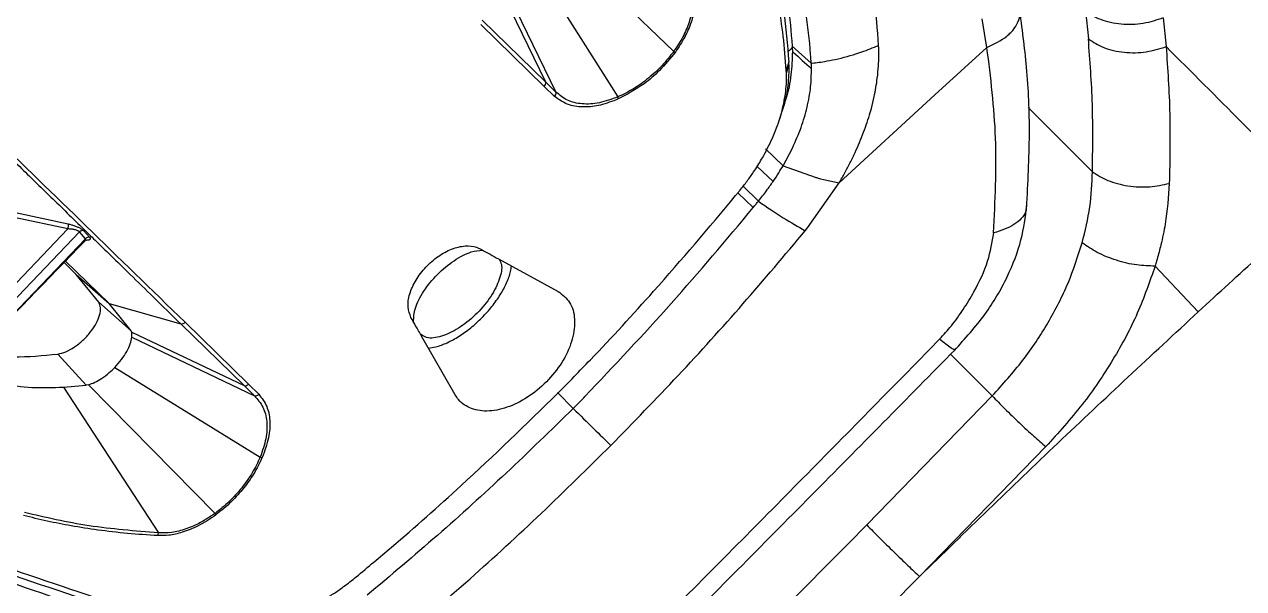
# Model space of a CAD drawing. Extents: x 943 to 1030, y 781 to 934.
# Drawn here: x 959.68 to 965.04, y 870.65 to 873.13 of the extents above; entities that cross this region are included whole.
import ezdxf

# ---------------------------------------------------------------- set-up
doc = ezdxf.new("R2010")
doc.units = 0
doc.header["$MEASUREMENT"] = 0
doc.layers.add('1', color=4, linetype='Continuous')

# ---------------------------------------------------------------- blocks, each defined once
blk = doc.blocks.new('AIRA')
at = {"layer": '1', "color": 3, "linetype": 'Continuous', "lineweight": 25}
for p, q in [((18.7868, 70.3901), (19.3589, 69.8406)), ((18.7116, 70.2741), (19.1135, 69.6407)), ((18.5561, 70.1981), (18.7955, 69.7063)), ((18.5793, 70.1981), (18.841, 69.6619)), ((20.7352, 69.8574), (20.7135, 69.9841)), ((21.1678, 70.0183), (21.1809, 69.8956)), ((21.5099, 69.9879), (21.5226, 69.8616)), ((18.7891, 69.6871), (18.5107, 69.9593)), ((18.7955, 69.7063), (18.517, 69.9785)), ((19.8793, 69.8641), (19.963, 69.7886)), ((19.8793, 69.8641), (19.8797, 69.8576)), ((19.8797, 69.8576), (19.8802, 69.8402)), ((20.506, 69.6505), (20.7353, 69.8574)), ((19.8645, 69.7941), (19.8534, 69.7573)), ((19.854, 69.7457), (19.865, 69.782)), ((19.865, 69.782), (19.8645, 69.7941)), ((19.854, 69.7457), (19.8534, 69.7573)), ((18.8346, 69.643), (18.7891, 69.6871)), ((18.841, 69.6619), (18.7955, 69.7063)), ((20.0853, 69.2625), (20.506, 69.6505)), ((19.8233, 69.541), (19.8326, 69.5697)), ((21.1988, 69.3117), (20.9168, 69.5937)), ((19.8392, 69.3384), (19.7613, 69.4125)), ((19.8392, 69.3384), (19.8805, 69.4162)), ((19.7449, 69.3672), (19.7482, 69.3729)), ((19.8392, 69.3384), (19.9801, 69.2879)), ((19.7251, 69.3357), (19.7952, 69.2688)), ((19.6635, 69.248), (19.7306, 69.1824)), ((19.9468, 69.0652), (20.0853, 69.2626)), ((20.0043, 69.281), (20.0853, 69.2626)), ((19.641, 69.2196), (19.7077, 69.1543)), ((16.4657, 69.1325), (16.6976, 69.0826)), ((16.6962, 69.0606), (16.4598, 69.1114)), ((16.6962, 69.0606), (15.8242, 68.1501)), ((15.8256, 68.0845), (16.747, 69.0477)), ((16.7736, 69.0178), (15.8733, 68.0771)), ((16.7736, 69.0178), (16.747, 69.0477)), ((16.7579, 69.0595), (16.7648, 69.0538)), ((16.7648, 69.0538), (16.7915, 69.0239)), ((19.9368, 69.053), (19.9468, 69.0652)), ((16.7716, 69.009), (16.7709, 69.0093)), ((16.733, 68.8605), (16.6791, 68.913)), ((16.6853, 68.9193), (16.8768, 68.7331)), ((18.5881, 68.9292), (18.8504, 68.7862)), ((16.733, 68.8605), (16.8768, 68.7331)), ((16.8317, 68.7394), (16.733, 68.8605)), ((21.4741, 68.8976), (21.6641, 68.6968)), ((16.8317, 68.7394), (16.9738, 68.6134)), ((16.8768, 68.7331), (17.192, 68.6444)), ((16.9738, 68.6134), (16.8768, 68.7331)), ((17.192, 68.6444), (17.4705, 68.3723)), ((17.211, 68.6508), (17.4896, 68.3788)), ((16.9763, 68.6076), (16.9738, 68.6134)), ((16.9763, 68.6076), (17.4705, 68.3723)), ((16.9769, 68.5848), (16.9763, 68.6076)), ((18.3984, 68.3311), (18.2506, 68.5894)), ((16.9769, 68.5848), (17.516, 68.3278)), ((20.4827, 68.5308), (20.527, 68.5761)), ((16.6514, 68.5112), (16.7757, 68.3739)), ((20.7581, 68.3272), (20.5753, 68.51)), ((16.9025, 68.4526), (17.5411, 68.0576)), ((16.6772, 68.3655), (16.7757, 68.3739)), ((16.7864, 68.3761), (16.7757, 68.3739)), ((16.7864, 68.3761), (17.3431, 67.8111)), ((17.4896, 68.3788), (17.5347, 68.3343)), ((16.6772, 68.3655), (17.0938, 67.7254)), ((17.4705, 68.3723), (17.516, 68.3278)), ((18.917, 68.272), (18.8472, 68.3419)), ((20.2069, 67.7604), (20.7581, 68.3272)), ((20.9938, 68.1042), (20.4389, 67.5339))]:
    blk.add_line(p, q, dxfattribs=at)
for centre, radius, start, end in [((19.3796, 69.876), 0.0409, 239.7162, 250.1371), ((18.7752, 69.7024), 0.0206, 312.2875, 11.0395), ((18.8205, 69.6584), 0.0209, 312.5511, 9.5257), ((19.0835, 69.6311), 0.0314, 1.002, 17.7762), ((16.7619, 69.0332), 0.0208, 82.0783, 135.8088), ((16.7885, 69.0033), 0.0208, 81.6356, 135.8294), ((17.1959, 68.6644), 0.0204, 258.9432, 318.0063), ((17.4744, 68.3924), 0.0205, 259.0565, 318.1967), ((17.5194, 68.3482), 0.0207, 260.5831, 317.9301), ((17.5503, 68.0873), 0.031, 252.7848, 269.8407), ((17.3066, 67.7892), 0.0425, 20.9272, 30.933), ((17.0674, 67.7243), 0.0264, 334.7049, 2.2933)]:
    blk.add_arc(centre, radius, start, end, dxfattribs=at)
for points, knots in [([(17.9126, 76.6519), (17.5918, 76.4092), (16.9535, 75.9263), (16.0442, 75.1453), (15.1613, 74.3457), (14.3049, 73.5215), (13.474, 72.6841), (12.6644, 71.8362), (11.8848, 70.9679), (11.1301, 70.0685), (10.6622, 69.4397), (10.4269, 69.1234)], [0, 0, 0, 0, 0.113392, 0.225638, 0.337341, 0.448782, 0.560233, 0.669481, 0.778832, 0.888788, 1, 1, 1, 1]), ([(18.3969, 76.174), (18.2652, 76.0854), (17.9989, 75.9062), (17.6017, 75.6241), (17.2018, 75.3284), (16.8001, 75.0184), (16.4085, 74.7031), (15.9602, 74.3274), (15.4514, 73.88), (14.8696, 73.339), (14.355, 72.834), (13.9157, 72.3844), (13.5603, 72.0082), (13.2221, 71.6376), (12.9012, 71.2732), (12.5878, 70.9043), (12.2149, 70.4484), (11.7912, 69.9015), (11.3335, 69.273), (11.0502, 68.8492), (10.9105, 68.6404)], [0, 0, 0, 0, 0.044709, 0.090349, 0.13691, 0.184379, 0.232745, 0.277954, 0.348418, 0.422679, 0.500679, 0.550525, 0.598903, 0.645795, 0.691185, 0.735062, 0.781563, 0.856423, 0.929252, 1, 1, 1, 1]), ([(14.248, 71.5065), (14.2641, 71.491), (14.2976, 71.4585), (14.3514, 71.4065), (14.4107, 71.349), (14.476, 71.2858), (14.5473, 71.2167), (14.6288, 71.1376), (14.7129, 71.0561), (14.7976, 70.9739), (14.8767, 70.897), (14.9546, 70.8214), (15.0204, 70.7575), (15.0747, 70.7048), (15.1203, 70.6606), (15.1688, 70.6135), (15.2203, 70.5635), (15.275, 70.5105), (15.3584, 70.4296), (15.4698, 70.3215), (15.618, 70.1775), (15.7781, 70.0219), (15.951, 69.8535), (16.1265, 69.6826), (16.265, 69.5477), (16.3651, 69.4503), (16.4278, 69.3892), (16.4929, 69.3258), (16.5604, 69.26), (16.6304, 69.1919), (16.6881, 69.1356), (16.7326, 69.0922), (16.7704, 69.0554), (16.8209, 69.0061), (16.8897, 68.9391), (16.975, 68.856), (17.0771, 68.7563), (17.1519, 68.6835), (17.192, 68.6444)], [0, 0, 0, 0, 0.020725, 0.043459, 0.068203, 0.094956, 0.123719, 0.154491, 0.191833, 0.221797, 0.251605, 0.281257, 0.308509, 0.323986, 0.340419, 0.35781, 0.376156, 0.395459, 0.415718, 0.463883, 0.511317, 0.567458, 0.624789, 0.681766, 0.736941, 0.755717, 0.775071, 0.795005, 0.815518, 0.83661, 0.858281, 0.867298, 0.876345, 0.891857, 0.911979, 0.93671, 0.96605, 1, 1, 1, 1]), ([(14.2705, 71.5111), (14.3687, 71.4157), (14.5652, 71.2251), (14.889, 70.9096), (15.2307, 70.5764), (15.5898, 70.2268), (15.9647, 69.8614), (16.3588, 69.4782), (16.7714, 69.0779), (17.0645, 68.7932), (17.211, 68.6508)], [0, 0, 0, 0, 0.124988, 0.249985, 0.374989, 0.499998, 0.625005, 0.750009, 0.875008, 1, 1, 1, 1]), ([(20.2589, 69.8672), (20.2537, 69.9365), (20.243, 70.0779), (20.2054, 70.2822), (20.1649, 70.4104), (20.1441, 70.476)], [0, 0, 0, 0, 0.319514, 0.651782, 1, 1, 1, 1]), ([(19.7737, 70.4084), (19.7922, 70.3497), (19.8286, 70.2348), (19.8634, 70.0521), (19.8741, 69.9259), (19.8793, 69.864)], [0, 0, 0, 0, 0.347624, 0.680411, 1, 1, 1, 1]), ([(19.7957, 70.2256), (19.8126, 70.1575), (19.8466, 70.0208), (19.8585, 69.8699), (19.8644, 69.7941)], [0, 0, 0, 0, 0.498217, 1, 1, 1, 1]), ([(19.963, 69.7886), (19.9621, 69.8016), (19.9571, 69.8789), (19.9398, 70.0296), (19.9082, 70.1573), (19.891, 70.2271)], [0, 0, 0, 0, 0.084046, 0.500033, 1, 1, 1, 1]), ([(19.8534, 69.7573), (19.8496, 69.8076), (19.8421, 69.9072), (19.8191, 70.0495), (19.7963, 70.1385), (19.7849, 70.1831)], [0, 0, 0, 0, 0.33684, 0.667853, 1, 1, 1, 1]), ([(19.4416, 70.0892), (19.4422, 70.0702), (19.4435, 70.0322), (19.4277, 69.969), (19.4008, 69.9041), (19.3729, 69.8618), (19.3589, 69.8406)], [0, 0, 0, 0, 0.249506, 0.499491, 0.749738, 1, 1, 1, 1]), ([(19.4539, 70.0918), (19.4539, 70.0712), (19.4538, 70.0324), (19.4365, 69.9681), (19.4091, 69.9029), (19.3802, 69.8594), (19.3657, 69.8375)], [0, 0, 0, 0, 0.26372, 0.496598, 0.746741, 1, 1, 1, 1]), ([(20.7352, 69.8574), (20.7666, 69.8728), (20.8138, 69.8959), (20.8575, 69.9411), (20.8769, 69.9787), (20.8827, 70.0083), (20.8783, 70.0235), (20.8775, 70.0263)], [0, 0, 0, 0, 0.380114, 0.572159, 0.763801, 0.955428, 1, 1, 1, 1]), ([(20.9095, 69.1536), (20.9154, 69.2624), (20.9266, 69.4719), (20.9141, 69.7646), (20.8896, 69.9452), (20.8779, 70.0316)], [0, 0, 0, 0, 0.360753, 0.69427, 1, 1, 1, 1]), ([(21.5098, 69.9879), (21.4811, 69.9784), (21.4219, 69.9588), (21.3239, 69.9567), (21.2327, 69.9756), (21.189, 70.0043), (21.1678, 70.0183)], [0, 0, 0, 0, 0.242325, 0.499998, 0.757672, 1, 1, 1, 1]), ([(21.1988, 69.3117), (21.2001, 69.4112), (21.2026, 69.6105), (21.1881, 69.8005), (21.1809, 69.8956)], [0, 0, 0, 0, 0.499618, 1, 1, 1, 1]), ([(21.1809, 69.8956), (21.2021, 69.8817), (21.2458, 69.8531), (21.337, 69.8335), (21.4348, 69.8343), (21.4939, 69.8527), (21.5226, 69.8616)], [0, 0, 0, 0, 0.2423724, 0.4999962, 0.7576221, 1, 1, 1, 1]), ([(19.3589, 69.8406), (19.3424, 69.8196), (19.3092, 69.7774), (19.2482, 69.7219), (19.1823, 69.674), (19.1364, 69.6518), (19.1135, 69.6407)], [0, 0, 0, 0, 0.250154, 0.500352, 0.750371, 1, 1, 1, 1]), ([(19.3657, 69.8375), (19.3433, 69.8099), (19.3025, 69.7593), (19.2167, 69.6856), (19.1533, 69.652), (19.115, 69.6316)], [0, 0, 0, 0, 0.323173, 0.591121, 1, 1, 1, 1]), ([(19.8802, 69.8402), (19.8789, 69.8062), (19.8764, 69.7393), (19.862, 69.6618), (19.8463, 69.6198), (19.844, 69.6136)], [0, 0, 0, 0, 0.4677237, 0.9224499, 1, 1, 1, 1]), ([(19.8797, 69.8576), (19.8758, 69.853), (19.8697, 69.8457), (19.8624, 69.8414), (19.8596, 69.8399)], [0, 0, 0, 0, 0.631722, 1, 1, 1, 1]), ([(19.8802, 69.8403), (19.8813, 69.8393), (19.9092, 69.8141), (19.9371, 69.7889), (19.964, 69.7646)], [0, 0, 0, 0, 0.036675, 1, 1, 1, 1]), ([(19.963, 69.7886), (19.9642, 69.7887), (19.9753, 69.7898), (19.9986, 69.7928), (20.0367, 69.799), (20.1007, 69.812), (20.1775, 69.8341), (20.2345, 69.8573), (20.2589, 69.8672)], [0, 0, 0, 0, 0.011138, 0.106821, 0.223106, 0.381371, 0.734801, 1, 1, 1, 1]), ([(20.0853, 69.2626), (20.0939, 69.2774), (20.1111, 69.3071), (20.1346, 69.3519), (20.1562, 69.3965), (20.1758, 69.4409), (20.1933, 69.4851), (20.2088, 69.529), (20.2198, 69.564), (20.2303, 69.6016), (20.2424, 69.6522), (20.2531, 69.7148), (20.2586, 69.7738), (20.2601, 69.8158), (20.2599, 69.8455), (20.2592, 69.8613), (20.2589, 69.8672)], [0, 0, 0, 0, 0.072327, 0.144307, 0.215901, 0.287068, 0.35786, 0.428418, 0.498884, 0.52767, 0.612267, 0.747353, 0.840991, 0.914589, 0.967688, 1, 1, 1, 1]), ([(20.7646, 69.0433), (20.7712, 69.1835), (20.7844, 69.4639), (20.7516, 69.7262), (20.7352, 69.8574)], [0, 0, 0, 0, 0.49995, 1, 1, 1, 1]), ([(22.2004, 69.1838), (22.085, 69.2992), (21.8543, 69.5299), (21.6332, 69.7511), (21.5226, 69.8616)], [0, 0, 0, 0, 0.499993, 1, 1, 1, 1]), ([(21.5226, 69.8616), (21.5294, 69.7638), (21.543, 69.5683), (21.5388, 69.3632), (21.5367, 69.2608)], [0, 0, 0, 0, 0.500652, 1, 1, 1, 1]), ([(19.865, 69.782), (19.8642, 69.7519), (19.8627, 69.6916), (19.8494, 69.619), (19.8342, 69.5775), (19.8312, 69.5693)], [0, 0, 0, 0, 0.4429967, 0.8895841, 1, 1, 1, 1]), ([(19.964, 69.7646), (19.9639, 69.7691), (19.9637, 69.7772), (19.9633, 69.7851), (19.9631, 69.7886)], [0, 0, 0, 0, 0.559997, 1, 1, 1, 1]), ([(19.7482, 69.3729), (19.7638, 69.4019), (19.7952, 69.4604), (19.8274, 69.5483), (19.8482, 69.6345), (19.8549, 69.6999), (19.8542, 69.736), (19.854, 69.7457)], [0, 0, 0, 0, 0.226394, 0.457624, 0.683971, 0.91481, 1, 1, 1, 1]), ([(19.8805, 69.4162), (19.8939, 69.4464), (19.9204, 69.5064), (19.9465, 69.5968), (19.9624, 69.6837), (19.9635, 69.7384), (19.964, 69.7646)], [0, 0, 0, 0, 0.251129, 0.500007, 0.760517, 1, 1, 1, 1]), ([(19.1135, 69.6407), (19.0859, 69.6307), (19.0309, 69.6107), (18.9548, 69.607), (18.8886, 69.6222), (18.8569, 69.6487), (18.841, 69.6619)], [0, 0, 0, 0, 0.250872, 0.501174, 0.750898, 1, 1, 1, 1]), ([(19.115, 69.6316), (19.0884, 69.6215), (19.0377, 69.6021), (18.9642, 69.5938), (18.8914, 69.6021), (18.8548, 69.6285), (18.8346, 69.643)], [0, 0, 0, 0, 0.234949, 0.448746, 0.695468, 1, 1, 1, 1]), ([(19.6502, 69.2309), (19.6606, 69.2441), (19.6815, 69.2705), (19.7136, 69.3159), (19.7335, 69.3485), (19.7449, 69.3672)], [0, 0, 0, 0, 0.298802, 0.597593, 1, 1, 1, 1]), ([(19.7952, 69.2688), (19.8038, 69.2817), (19.8192, 69.3047), (19.8331, 69.3281), (19.8392, 69.3384)], [0, 0, 0, 0, 0.559988, 1, 1, 1, 1]), ([(16.7594, 67.3989), (16.5691, 67.4642), (16.1857, 67.5958), (15.636, 67.789), (15.1015, 67.9808), (14.5864, 68.1703), (14.0898, 68.3581), (13.6259, 68.5393), (13.1994, 68.7113), (12.8163, 68.8706), (12.4699, 69.0193), (12.1562, 69.1579), (11.9698, 69.2434), (11.8782, 69.2855)], [0, 0, 0, 0, 0.091503, 0.184255, 0.278388, 0.373689, 0.469634, 0.56825, 0.660208, 0.749357, 0.835644, 0.919152, 1, 1, 1, 1]), ([(19.9801, 69.2879), (19.9846, 69.2866), (19.9927, 69.2842), (20.0007, 69.2819), (20.0043, 69.281)], [0, 0, 0, 0, 0.559843, 1, 1, 1, 1]), ([(21.1538, 68.9994), (21.1667, 69.0523), (21.1927, 69.1585), (21.1968, 69.2605), (21.1988, 69.3117)], [0, 0, 0, 0, 0.498506, 1, 1, 1, 1]), ([(21.1988, 69.3117), (21.2201, 69.2981), (21.2639, 69.27), (21.3539, 69.2472), (21.4501, 69.242), (21.5084, 69.2546), (21.5367, 69.2608)], [0, 0, 0, 0, 0.242642, 0.5, 0.757358, 1, 1, 1, 1]), ([(19.6306, 69.2069), (19.6339, 69.2109), (19.6404, 69.2189), (19.6469, 69.2269), (19.6502, 69.2309)], [0, 0, 0, 0, 0.499998, 1, 1, 1, 1]), ([(19.7306, 69.1824), (19.7432, 69.1982), (19.7658, 69.2266), (19.7862, 69.2559), (19.7952, 69.2688)], [0, 0, 0, 0, 0.559982, 1, 1, 1, 1]), ([(21.5367, 69.2608), (21.5324, 69.2016), (21.526, 69.1128), (21.5025, 69.0004), (21.4874, 68.9425), (21.4784, 68.9115), (21.4753, 68.9014), (21.4741, 68.8976)], [0, 0, 0, 0, 0.499828, 0.749904, 0.917706, 0.96959, 1, 1, 1, 1]), ([(11.9567, 69.1976), (12.0232, 69.1672), (12.2228, 69.0758), (12.5912, 68.9133), (13.0773, 68.7072), (13.6081, 68.4913), (14.1769, 68.269), (14.7828, 68.041), (15.4254, 67.8069), (16.1049, 67.566), (16.5905, 67.3991), (16.8333, 67.3156)], [0, 0, 0, 0, 0.059176, 0.177548, 0.296142, 0.41451, 0.533071, 0.649435, 0.765798, 0.882899, 1, 1, 1, 1]), ([(18.8493, 68.3385), (18.8971, 68.3874), (19.0403, 68.5344), (19.3062, 68.8212), (19.512, 69.0659), (19.6306, 69.2069)], [0, 0, 0, 0, 0.174776, 0.524458, 1, 1, 1, 1]), ([(19.7077, 69.1543), (19.712, 69.1596), (19.7196, 69.1689), (19.7273, 69.1782), (19.7306, 69.1823)], [0, 0, 0, 0, 0.5599999, 1, 1, 1, 1]), ([(19.7306, 69.1824), (19.768, 69.1569), (19.8429, 69.1061), (19.9055, 69.0707), (19.9368, 69.053)], [0, 0, 0, 0, 0.499709, 1, 1, 1, 1]), ([(21.6641, 68.6968), (21.7531, 68.7785), (21.9311, 68.9418), (22.1106, 69.1032), (22.2004, 69.1838)], [0, 0, 0, 0, 0.4999998, 1, 1, 1, 1]), ([(18.9686, 68.3251), (19.0967, 68.4603), (19.3528, 68.7305), (19.5894, 69.0131), (19.7077, 69.1543)], [0, 0, 0, 0, 0.500117, 1, 1, 1, 1]), ([(20.5919, 68.5268), (20.6387, 68.5785), (20.7305, 68.6798), (20.8277, 68.8469), (20.8908, 69.0097), (20.9039, 69.1132), (20.9102, 69.1634)], [0, 0, 0, 0, 0.268334, 0.525725, 0.770136, 1, 1, 1, 1]), ([(20.908, 69.1591), (20.9078, 69.1522), (20.9071, 69.1335), (20.8879, 69.1058), (20.8447, 69.0694), (20.7966, 69.0537), (20.7647, 69.0432)], [0, 0, 0, 0, 0.128213, 0.34781, 0.566592, 1, 1, 1, 1]), ([(16.6962, 69.0606), (16.6968, 69.0631), (16.6978, 69.0677), (16.6985, 69.0741), (16.6986, 69.0795), (16.6979, 69.0816), (16.6976, 69.0826)], [0, 0, 0, 0, 0.265706, 0.501577, 0.735601, 1, 1, 1, 1]), ([(16.6976, 69.0826), (16.7022, 69.0815), (16.7114, 69.0793), (16.7262, 69.0748), (16.7352, 69.0709), (16.74, 69.0688)], [0, 0, 0, 0, 0.317246, 0.631225, 1, 1, 1, 1]), ([(16.747, 69.0477), (16.7461, 69.0486), (16.7442, 69.0504), (16.7377, 69.0537), (16.7268, 69.0573), (16.7117, 69.0601), (16.7014, 69.0605), (16.6962, 69.0606)], [0, 0, 0, 0, 0.11568, 0.234753, 0.482714, 0.739823, 1, 1, 1, 1]), ([(16.74, 69.0688), (16.7418, 69.0681), (16.749, 69.0653), (16.7541, 69.062), (16.7579, 69.0595)], [0, 0, 0, 0, 0.248412, 1, 1, 1, 1]), ([(16.7713, 69.0094), (16.7726, 69.0103), (16.7749, 69.012), (16.7753, 69.015), (16.7741, 69.0169), (16.7736, 69.0178)], [0, 0, 0, 0, 0.412458, 0.711309, 1, 1, 1, 1]), ([(16.7915, 69.0239), (16.793, 69.0216), (16.7957, 69.0172), (16.7916, 69.0129), (16.7842, 69.0102), (16.7753, 69.0106), (16.7716, 69.0108)], [0, 0, 0, 0, 0.266427, 0.505077, 0.794471, 1, 1, 1, 1]), ([(19.0823, 68.1094), (19.1814, 68.2112), (19.3797, 68.415), (19.6653, 68.7303), (19.8463, 68.9454), (19.9368, 69.053)], [0, 0, 0, 0, 0.333336, 0.66667, 1, 1, 1, 1]), ([(20.527, 68.5761), (20.5447, 68.5956), (20.5825, 68.6376), (20.6329, 68.7081), (20.6901, 68.8026), (20.7442, 68.9177), (20.758, 69.0022), (20.7647, 69.0432)], [0, 0, 0, 0, 0.135612, 0.290866, 0.455819, 0.735913, 1, 1, 1, 1]), ([(15.8947, 68.0929), (16.0234, 68.229), (16.3137, 68.5363), (16.6079, 68.8399), (16.7717, 69.009)], [0, 0, 0, 0, 0.443003, 1, 1, 1, 1]), ([(18.2038, 68.6719), (18.1982, 68.6865), (18.187, 68.716), (18.1954, 68.7746), (18.2231, 68.8359), (18.2671, 68.8942), (18.3226, 68.9419), (18.3834, 68.9752), (18.4422, 68.9891), (18.4821, 68.985), (18.5, 68.9765), (18.5043, 68.9745)], [0, 0, 0, 0, 0.120326, 0.242269, 0.363987, 0.483516, 0.604, 0.722103, 0.843614, 0.962694, 1, 1, 1, 1]), ([(18.2148, 68.6524), (18.2158, 68.6717), (18.218, 68.7119), (18.2573, 68.788), (18.3181, 68.8631), (18.3927, 68.9243), (18.4648, 68.9629), (18.502, 68.9658), (18.5179, 68.9671)], [0, 0, 0, 0, 0.1621072, 0.3385321, 0.514957, 0.691382, 0.8678069, 1, 1, 1, 1]), ([(18.5043, 68.9745), (18.5199, 68.966), (18.5478, 68.951), (18.5758, 68.9358), (18.5881, 68.9292)], [0, 0, 0, 0, 0.5599999, 1, 1, 1, 1]), ([(20.7581, 68.3272), (20.8042, 68.3781), (20.8964, 68.48), (21.0072, 68.6482), (21.0972, 68.8226), (21.1349, 68.9404), (21.1538, 68.9994)], [0, 0, 0, 0, 0.250437, 0.501039, 0.749994, 1, 1, 1, 1]), ([(21.4741, 68.8976), (21.4478, 68.8981), (21.3936, 68.8992), (21.3036, 68.9209), (21.2182, 68.9549), (21.1749, 68.9849), (21.1538, 68.9994)], [0, 0, 0, 0, 0.243118, 0.500001, 0.756884, 1, 1, 1, 1]), ([(18.5911, 68.9275), (18.5952, 68.9205), (18.6074, 68.8992), (18.5957, 68.8403), (18.5586, 68.7643), (18.497, 68.6889), (18.422, 68.6268), (18.3456, 68.5883), (18.2818, 68.5761), (18.2571, 68.5902), (18.2467, 68.5962)], [0, 0, 0, 0, 0.068798, 0.207132, 0.345466, 0.4838, 0.622134, 0.760468, 0.898802, 1, 1, 1, 1]), ([(18.2803, 68.5374), (18.2911, 68.5387), (18.3167, 68.5418), (18.3629, 68.5595), (18.4152, 68.5879), (18.4673, 68.6254), (18.5166, 68.6699), (18.5607, 68.7194), (18.5978, 68.7717), (18.6254, 68.8239), (18.6418, 68.8671), (18.6443, 68.89), (18.6452, 68.898)], [0, 0, 0, 0, 0.077887, 0.185788, 0.293689, 0.40159, 0.509492, 0.617393, 0.725294, 0.833195, 0.941096, 1, 1, 1, 1]), ([(21.4741, 68.8976), (21.4502, 68.8285), (21.4025, 68.6905), (21.2924, 68.4854), (21.1586, 68.2864), (21.0487, 68.1649), (20.9938, 68.1042)], [0, 0, 0, 0, 0.249336, 0.498151, 0.749041, 1, 1, 1, 1]), ([(18.8504, 68.7862), (18.8692, 68.7717), (18.9069, 68.7428), (18.9277, 68.6673), (18.9182, 68.5784), (18.8775, 68.4841), (18.8116, 68.3964), (18.7281, 68.3247), (18.6364, 68.2762), (18.546, 68.2559), (18.4669, 68.2665), (18.4201, 68.2977), (18.4028, 68.3243), (18.3984, 68.3311)], [0, 0, 0, 0, 0.098309, 0.196625, 0.294658, 0.391648, 0.487354, 0.582142, 0.676788, 0.772116, 0.868639, 0.966339, 1, 1, 1, 1]), ([(20.4389, 67.5339), (20.6409, 67.7301), (21.045, 68.1226), (21.4577, 68.5054), (21.6641, 68.6968)], [0, 0, 0, 0, 0.499998, 1, 1, 1, 1]), ([(18.2506, 68.5894), (18.2418, 68.6048), (18.2261, 68.6323), (18.2106, 68.6598), (18.2038, 68.6719)], [0, 0, 0, 0, 0.5599999, 1, 1, 1, 1]), ([(16.9025, 68.4526), (16.9126, 68.4638), (16.933, 68.4862), (16.9558, 68.522), (16.9716, 68.5565), (16.9751, 68.5754), (16.9769, 68.5848)], [0, 0, 0, 0, 0.250855, 0.50197, 0.752119, 1, 1, 1, 1]), ([(20.5936, 68.5315), (20.5933, 68.5307), (20.5923, 68.5283), (20.5738, 68.5389), (20.5457, 68.5612), (20.527, 68.5761)], [0, 0, 0, 0, 0.142316, 0.430335, 1, 1, 1, 1]), ([(16.2957, 68.5153), (16.3489, 68.5078), (16.4587, 68.4921), (16.5859, 68.5047), (16.6514, 68.5112)], [0, 0, 0, 0, 0.484822, 1, 1, 1, 1]), ([(18.6318, 66.668), (18.8384, 66.8737), (19.2518, 67.285), (19.8699, 67.9072), (20.2784, 68.323), (20.4827, 68.5309)], [0, 0, 0, 0, 0.333328, 0.666669, 1, 1, 1, 1]), ([(18.6797, 66.6017), (18.8919, 66.8138), (19.3201, 67.2417), (19.9599, 67.8858), (20.3846, 68.3166), (20.595, 68.5301)], [0, 0, 0, 0, 0.331338, 0.668676, 1, 1, 1, 1]), ([(16.7864, 68.3761), (16.7955, 68.3793), (16.8136, 68.3857), (16.8454, 68.4037), (16.8758, 68.4264), (16.8944, 68.4447), (16.9025, 68.4526)], [0, 0, 0, 0, 0.247928, 0.498192, 0.783948, 1, 1, 1, 1]), ([(16.4089, 68.3801), (16.4509, 68.3735), (16.5352, 68.3604), (16.6297, 68.3638), (16.6772, 68.3655)], [0, 0, 0, 0, 0.497273, 1, 1, 1, 1]), ([(17.516, 68.3278), (17.5295, 68.3122), (17.5566, 68.2811), (17.5728, 68.2157), (17.5702, 68.14), (17.5508, 68.0851), (17.5411, 68.0576)], [0, 0, 0, 0, 0.249029, 0.498685, 0.749023, 1, 1, 1, 1]), ([(17.5347, 68.3343), (17.5478, 68.3176), (17.5728, 68.2859), (17.5859, 68.219), (17.5818, 68.1426), (17.561, 68.0856), (17.5502, 68.0562)], [0, 0, 0, 0, 0.261201, 0.495271, 0.739788, 1, 1, 1, 1]), ([(17.963, 67.5319), (18.0148, 67.5753), (18.1706, 67.7055), (18.4702, 67.9696), (18.7089, 68.2018), (18.8493, 68.3385)], [0, 0, 0, 0, 0.170504, 0.511639, 1, 1, 1, 1]), ([(18.917, 68.272), (18.9266, 68.2819), (18.9439, 68.2996), (18.961, 68.3173), (18.9686, 68.3251)], [0, 0, 0, 0, 0.56, 1, 1, 1, 1]), ([(20.7581, 68.3272), (20.7763, 68.3086), (20.8135, 68.2704), (20.8782, 68.208), (20.9418, 68.149), (20.9768, 68.1189), (20.9938, 68.1042)], [0, 0, 0, 0, 0.243569, 0.5, 0.756431, 1, 1, 1, 1]), ([(18.917, 68.272), (18.8192, 68.1768), (18.6236, 67.9864), (18.3209, 67.7122), (18.1144, 67.5382), (18.0111, 67.4512)], [0, 0, 0, 0, 0.333457, 0.66677, 1, 1, 1, 1]), ([(18.917, 68.272), (18.9477, 68.2417), (19.009, 68.1812), (19.0579, 68.1333), (19.0823, 68.1094)], [0, 0, 0, 0, 0.5, 1, 1, 1, 1]), ([(18.1436, 67.2475), (18.2507, 67.339), (18.4649, 67.5218), (18.7786, 67.8098), (18.9811, 68.0095), (19.0823, 68.1094)], [0, 0, 0, 0, 0.33333, 0.666664, 1, 1, 1, 1]), ([(17.5411, 68.0576), (17.5303, 68.0347), (17.5085, 67.9888), (17.4611, 67.9227), (17.4061, 67.8613), (17.3641, 67.8278), (17.3431, 67.8111)], [0, 0, 0, 0, 0.249743, 0.499731, 0.749879, 1, 1, 1, 1]), ([(17.5502, 68.0562), (17.5384, 68.0319), (17.5161, 67.9862), (17.4689, 67.9209), (17.4138, 67.8586), (17.3698, 67.8232), (17.3463, 67.8044)], [0, 0, 0, 0, 0.259647, 0.487411, 0.727312, 1, 1, 1, 1]), ([(14.0856, 67.937), (14.2836, 67.864), (14.6793, 67.7182), (15.3228, 67.4913), (15.9956, 67.2601), (16.4743, 67.1006), (16.7127, 67.0212)], [0, 0, 0, 0, 0.251744, 0.50322, 0.752639, 1, 1, 1, 1]), ([(16.845, 67.407), (16.6395, 67.4762), (16.2307, 67.614), (15.8492, 67.7466), (15.6595, 67.8125)], [0, 0, 0, 0, 0.502697, 1, 1, 1, 1]), ([(15.7057, 67.822), (15.7453, 67.8082), (15.9435, 67.7391), (16.3305, 67.6058), (16.6951, 67.4828), (16.8886, 67.4176)], [0, 0, 0, 0, 0.105018, 0.525131, 1, 1, 1, 1]), ([(17.0913, 67.7131), (17.0467, 67.716), (16.9572, 67.7219), (16.8304, 67.7368), (16.7128, 67.7552), (16.6037, 67.7764), (16.5354, 67.7934), (16.501, 67.8019)], [0, 0, 0, 0, 0.214249, 0.429539, 0.629103, 0.813522, 1, 1, 1, 1]), ([(17.0938, 67.7254), (16.9906, 67.7336), (16.7841, 67.7501), (16.5979, 67.7931), (16.5048, 67.8147)], [0, 0, 0, 0, 0.500012, 1, 1, 1, 1]), ([(17.3463, 67.8044), (17.3336, 67.7955), (17.3079, 67.7775), (17.2699, 67.7566), (17.2334, 67.7399), (17.19, 67.7245), (17.1413, 67.7132), (17.1072, 67.7131), (17.0913, 67.7131)], [0, 0, 0, 0, 0.14921, 0.299552, 0.43129, 0.563444, 0.79623, 1, 1, 1, 1]), ([(17.3431, 67.8111), (17.322, 67.7969), (17.2798, 67.7685), (17.2147, 67.7409), (17.1512, 67.7243), (17.1129, 67.725), (17.0938, 67.7254)], [0, 0, 0, 0, 0.250343, 0.500605, 0.750594, 1, 1, 1, 1]), ([(19.3611, 66.9142), (19.5029, 67.0544), (19.7866, 67.3347), (20.0668, 67.6186), (20.2069, 67.7604)], [0, 0, 0, 0, 0.500068, 1, 1, 1, 1]), ([(19.4006, 53.8743), (19.7258, 54.1995), (20.3762, 54.8499), (21.359, 55.8327), (22.3464, 56.8201), (23.3379, 57.8116), (24.3327, 58.8064), (25.3296, 59.8033), (26.3276, 60.8013), (27.3257, 61.7994), (28.3228, 62.7965), (29.3183, 63.792), (30.3112, 64.7849), (31.3008, 65.7745), (32.2869, 66.7606), (32.9405, 67.4142), (33.2674, 67.7411)], [0, 0, 0, 0, 0.071429, 0.142857, 0.214286, 0.285714, 0.357142, 0.42857, 0.499998, 0.571426, 0.642855, 0.714284, 0.785713, 0.857141, 0.928571, 1, 1, 1, 1]), ([(20.2067, 67.7603), (20.225, 67.7418), (20.2625, 67.704), (20.3265, 67.641), (20.3888, 67.5807), (20.4224, 67.5492), (20.4388, 67.5338)], [0, 0, 0, 0, 0.243582, 0.500004, 0.756424, 1, 1, 1, 1]), ([(17.8255, 67.4347), (17.8394, 67.4432), (17.8671, 67.4603), (17.9133, 67.4922), (17.9447, 67.5173), (17.963, 67.5319)], [0, 0, 0, 0, 0.295477, 0.590966, 1, 1, 1, 1]), ([(19.5876, 66.6822), (19.7304, 66.8233), (20.0158, 67.1054), (20.2979, 67.3911), (20.4389, 67.5339)], [0, 0, 0, 0, 0.5000018, 1, 1, 1, 1])]:
    blk.add_open_spline(points, degree=3, knots=knots, dxfattribs=at)
blk.add_open_spline([(16.6514, 68.5112), (16.6629, 68.5138), (16.6859, 68.519), (16.7248, 68.5407), (16.7624, 68.5704), (16.7956, 68.6063), (16.8213, 68.6449), (16.8368, 68.6824), (16.8417, 68.716), (16.835, 68.7316), (16.8317, 68.7394)], degree=3, dxfattribs=at)

msp = doc.modelspace()

# ---------------------------------------------------------------- block references
at = {"layer": '1'}
msp.add_blockref('AIRA', (943.1775, 803.1658), dxfattribs=at)

doc.saveas('drawing.dxf')
